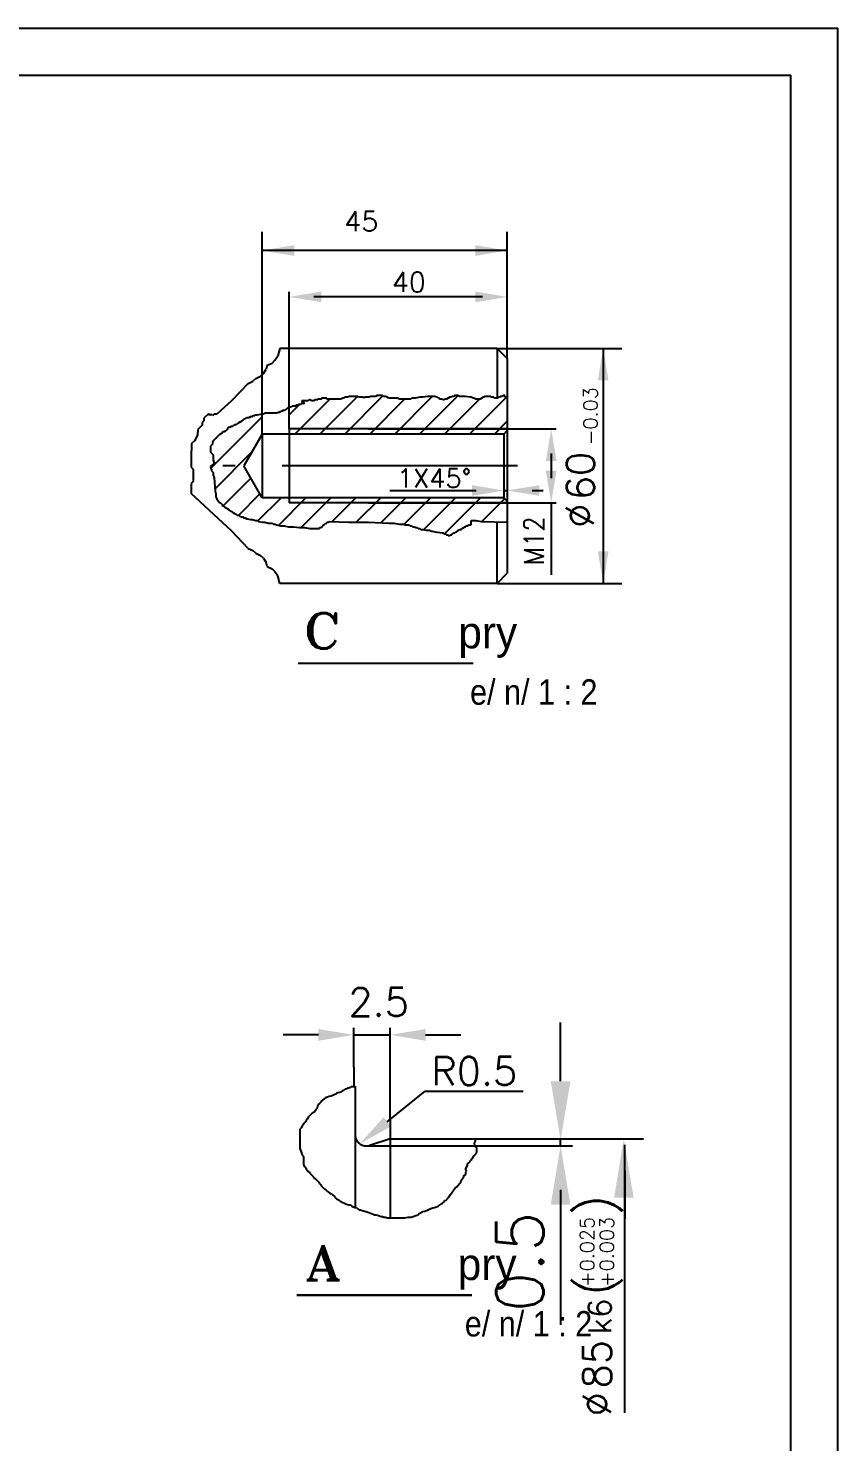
# Model space of a CAD drawing. Extents: x -50938 to 29707, y -28115 to 122290.
# Drawn here: x -50269.8 to -50097.7, y 121989.1 to 122289.7 of the extents above; entities that cross this region are included whole.
import ezdxf
from ezdxf.enums import TextEntityAlignment as Align

# ---------------------------------------------------------------- set-up
doc = ezdxf.new("R2010")
doc.units = 0
doc.header["$LTSCALE"] = 40
doc.header["$MEASUREMENT"] = 0
doc.header["$PDMODE"] = 3
doc.linetypes.add('CENTER', pattern=[2, 1.25, -0.25, 0.25, -0.25])
doc.linetypes.add('CENTER2', pattern=[1.125, 0.75, -0.125, 0.125, -0.125])
doc.layers.get('0').update_dxf_attribs({"linetype": 'CONTINUOUS'})
doc.layers.get('DEFPOINTS').update_dxf_attribs({"linetype": 'CONTINUOUS'})
for name, color, linetype in [('1', 3, 'CENTER2'), ('7CTXTREVISIO', 7, 'CONTINUOUS'), ('CENTER', 3, 'CENTER'), ('DIM', 4, 'CONTINUOUS')]:
    doc.layers.add(name, color=color, linetype=linetype)
doc.styles.add('ADAM', font='MIRYM', dxfattribs={"height": 125})
doc.styles.add('DIM', font='SIMPLEX')
doc.styles.add('H308', font='simplex', dxfattribs={"width": 0.8})
doc.styles.add('ROMANT', font='romant', dxfattribs={"height": 1.5})

msp = doc.modelspace()

# ---------------------------------------------------------------- hatches: boundary and pattern name
at = {"layer": 'DIM', "linetype": 'ByBlock'}
h = msp.add_hatch(dxfattribs=at)
h.set_pattern_fill('ANSI31', color=4, scale=30, style=0)
h.set_pattern_definition([(45, (-6.2012, 0), (-2.65165043, 2.65165043), [])])
h.paths.add_polyline_path([(-50167.9393, 122211.0157), (-50168.0634, 122211.0157), (-50168.252, 122211.2042), (-50168.4406, 122211.2042), (-50168.4406, 122211.5812), (-50168.8177, 122211.5812), (-50169.0063, 122211.3927), (-50169.3835, 122211.3927), (-50169.572, 122211.2042), (-50169.7606, 122211.2042), (-50169.9492, 122211.0157), (-50170.7035, 122211.0157), (-50170.8921, 122211.2042), (-50171.4578, 122211.2042), (-50171.4578, 122211.3927), (-50172.7779, 122211.3927), (-50172.7779, 122211.2042), (-50173.1551, 122211.2042), (-50173.3436, 122211.0157), (-50173.7208, 122210.8272), (-50174.6637, 122210.8272), (-50175.0409, 122211.0157), (-50175.2294, 122211.0157), (-50175.6066, 122211.2042), (-50175.7952, 122211.2042), (-50176.9267, 122211.3927), (-50178.0581, 122211.3927), (-50178.4353, 122211.5812), (-50179.001, 122211.5812), (-50179.3782, 122211.3927), (-50179.5668, 122211.3927), (-50179.9439, 122211.2042), (-50180.1325, 122211.2042), (-50180.5097, 122211.0157), (-50180.8868, 122210.8272), (-50181.264, 122210.8272), (-50181.4526, 122210.6387), (-50181.6412, 122210.6387), (-50181.8297, 122210.8272), (-50182.3955, 122210.8272), (-50182.3955, 122211.0157), (-50182.584, 122211.0157), (-50182.7726, 122211.2042), (-50182.9612, 122211.2042), (-50183.3384, 122211.3927), (-50184.847, 122211.3927), (-50185.9785, 122211.2042), (-50186.5442, 122211.2042), (-50187.4871, 122211.0157), (-50188.2414, 122211.0157), (-50188.43, 122210.8272), (-50190.8816, 122210.8272), (-50191.2587, 122211.0157), (-50193.1445, 122211.0157), (-50193.5217, 122211.2042), (-50193.7103, 122211.2042), (-50193.7103, 122211.3927), (-50194.276, 122211.3927), (-50194.4646, 122211.5812), (-50195.5961, 122211.5812), (-50195.9732, 122211.3927), (-50197.1047, 122211.3927), (-50197.2933, 122211.2042), (-50198.2362, 122211.2042), (-50198.4248, 122211.0157), (-50198.6133, 122211.2042), (-50199.5562, 122211.2042), (-50199.7448, 122211.3927), (-50201.6306, 122211.3927), (-50201.8192, 122211.2042), (-50202.3849, 122211.2042), (-50202.7621, 122211.0157), (-50202.9507, 122211.0157), (-50203.3278, 122210.8272), (-50206.3451, 122210.8272), (-50206.3451, 122211.0157), (-50207.4766, 122211.0157), (-50207.4766, 122210.8272), (-50208.2309, 122210.8272), (-50208.2309, 122210.6387), (-50208.7966, 122210.6387), (-50209.1738, 122210.4503), (-50209.551, 122210.4503), (-50209.9281, 122210.6387), (-50210.1167, 122210.6387), (-50210.3053, 122210.4503), (-50211.6253, 122210.4503), (-50211.6253, 122210.2618), (-50211.2482, 122210.0733), (-50211.0596, 122209.8848), (-50211.8139, 122209.8848), (-50211.8139, 122209.6963), (-50212.3797, 122209.6963), (-50212.5682, 122209.5078), (-50212.9454, 122209.5078), (-50212.9454, 122209.3194), (-50213.6997, 122209.3194), (-50213.8883, 122209.1309), (-50214.2655, 122209.1309), (-50214.2655, 122208.9424), (-50214.3493, 122208.9424), (-50214.3493, 122204.4729), (-50167.9393, 122204.4729)])
h.paths.add_polyline_path([(-50167.9393, 122204.4729), (-50197.482, 122204.4729), (-50214.3493, 122204.4729), (-50214.3493, 122203.4019), (-50168.6533, 122203.4019), (-50167.9393, 122204.1159)])
h.paths.add_polyline_path([(-50168.6533, 122189.8359), (-50214.3493, 122189.8359), (-50214.3493, 122188.7649), (-50167.9393, 122188.7649), (-50167.9393, 122189.1219)])
h.paths.add_polyline_path([(-50167.9393, 122188.7649), (-50197.482, 122188.7649), (-50214.3493, 122188.7649), (-50214.3493, 122189.8359), (-50220.0613, 122189.8359), (-50223.9775, 122196.6189), (-50220.0613, 122203.4019), (-50220.0613, 122207.623), (-50220.1114, 122207.623), (-50221.2429, 122207.4345), (-50221.4315, 122207.4345), (-50221.8087, 122207.246), (-50221.9972, 122207.246), (-50222.3744, 122207.0576), (-50222.563, 122207.0576), (-50222.9401, 122206.8691), (-50223.3173, 122206.8691), (-50223.5059, 122206.6806), (-50223.6944, 122206.6806), (-50223.883, 122206.4921), (-50224.0716, 122206.4921), (-50224.4488, 122206.1151), (-50224.6373, 122205.9267), (-50225.0145, 122205.9267), (-50225.0145, 122205.7382), (-50225.3917, 122205.5497), (-50225.5803, 122205.3612), (-50225.9574, 122205.3612), (-50226.146, 122205.1727), (-50226.3346, 122205.1727), (-50226.3346, 122204.9842), (-50226.7117, 122204.9842), (-50226.9003, 122204.7958), (-50227.2775, 122204.7958), (-50227.466, 122204.6073), (-50227.466, 122204.4188), (-50227.6546, 122204.2303), (-50227.8432, 122204.0418), (-50228.0318, 122203.8533), (-50228.4089, 122203.8533), (-50228.5975, 122203.6649), (-50228.7861, 122203.4764), (-50228.9747, 122203.2879), (-50229.1633, 122203.2879), (-50229.3518, 122203.0994), (-50229.9176, 122202.534), (-50229.9176, 122202.3455), (-50230.1062, 122202.3455), (-50230.4833, 122201.9685), (-50230.4833, 122201.78), (-50230.6719, 122201.5915), (-50230.6719, 122201.2146), (-50230.8605, 122201.0261), (-50231.0491, 122200.8376), (-50231.0491, 122199.5182), (-50230.8605, 122199.3297), (-50230.6719, 122199.1413), (-50230.4833, 122198.9528), (-50230.4833, 122197.8219), (-50230.2947, 122197.2564), (-50230.2947, 122197.0679), (-50230.4833, 122197.0679), (-50230.4833, 122196.8795), (-50230.6719, 122196.8795), (-50230.8605, 122196.691), (-50231.0491, 122196.5025), (-50231.0491, 122196.314), (-50230.8605, 122195.7486), (-50230.8605, 122195.5601), (-50230.6719, 122195.3716), (-50230.4833, 122195.1831), (-50230.4833, 122194.6176), (-50230.2947, 122194.0522), (-50230.1062, 122191.225), (-50229.9176, 122190.6595), (-50229.9176, 122190.094), (-50229.729, 122189.5286), (-50229.3518, 122189.1516), (-50229.3518, 122188.9631), (-50228.9747, 122188.7747), (-50228.7861, 122188.5862), (-50228.5975, 122188.3977), (-50228.5975, 122188.2092), (-50228.2204, 122188.0207), (-50228.0318, 122187.8322), (-50227.6546, 122187.6438), (-50227.466, 122187.4553), (-50227.0889, 122187.2668), (-50226.9003, 122187.0783), (-50226.5231, 122186.8898), (-50226.3346, 122186.7013), (-50225.9574, 122186.5129), (-50225.5803, 122186.3244), (-50225.3917, 122186.1359), (-50225.0145, 122186.1359), (-50224.8259, 122185.9474), (-50224.4488, 122185.7589), (-50224.2602, 122185.7589), (-50223.883, 122185.5704), (-50223.6944, 122185.5704), (-50223.3173, 122185.382), (-50222.563, 122185.1935), (-50222.1858, 122185.1935), (-50221.4315, 122185.005), (-50221.0543, 122185.005), (-50220.8658, 122184.8165), (-50219.9229, 122184.628), (-50219.5457, 122184.628), (-50218.7914, 122184.4395), (-50217.8485, 122184.4395), (-50217.6599, 122184.2511), (-50217.2827, 122184.2511), (-50217.0942, 122184.0626), (-50216.1513, 122183.8741), (-50215.3969, 122183.8741), (-50214.454, 122183.6856), (-50213.3226, 122183.6856), (-50212.1911, 122183.4971), (-50211.0596, 122183.4971), (-50209.9281, 122183.3086), (-50207.8537, 122183.3086), (-50207.8537, 122183.4971), (-50207.4766, 122183.4971), (-50207.4766, 122183.6856), (-50207.288, 122183.6856), (-50207.0994, 122183.8741), (-50207.0994, 122184.0626), (-50206.9108, 122184.0626), (-50206.7223, 122184.2511), (-50206.5337, 122184.4395), (-50206.3451, 122184.4395), (-50206.3451, 122184.628), (-50205.9679, 122184.628), (-50205.7794, 122184.8165), (-50201.6306, 122184.628), (-50197.4819, 122184.628), (-50193.1445, 122184.4395), (-50192.013, 122184.4395), (-50190.8816, 122184.2511), (-50189.9387, 122184.2511), (-50189.7501, 122184.0626), (-50188.8072, 122184.0626), (-50188.6186, 122183.8741), (-50188.2414, 122183.8741), (-50188.0529, 122183.6856), (-50187.6757, 122183.6856), (-50187.4871, 122183.4971), (-50187.11, 122183.4971), (-50186.9214, 122183.3086), (-50186.5442, 122183.3086), (-50186.3556, 122183.1202), (-50185.9785, 122183.1202), (-50185.2242, 122182.9317), (-50184.4698, 122182.9317), (-50184.0927, 122182.7432), (-50183.9041, 122182.7432), (-50182.9612, 122182.5547), (-50182.7726, 122182.5547), (-50181.8297, 122182.3662), (-50181.6412, 122182.3662), (-50181.264, 122182.1777), (-50181.0754, 122182.1777), (-50180.8868, 122181.9893), (-50180.5097, 122181.9893), (-50180.5097, 122181.8008), (-50180.1325, 122181.8008), (-50179.9439, 122181.9893), (-50179.7553, 122181.9893), (-50179.7553, 122182.1777), (-50179.5668, 122182.1777), (-50179.3782, 122182.3662), (-50179.1896, 122182.3662), (-50179.001, 122182.5547), (-50178.8124, 122182.5547), (-50178.6239, 122182.7432), (-50178.4353, 122182.9317), (-50178.2467, 122182.9317), (-50178.0581, 122183.1202), (-50177.681, 122183.1202), (-50177.681, 122183.3086), (-50177.4924, 122183.3086), (-50177.3038, 122183.4971), (-50177.1152, 122183.4971), (-50176.9267, 122183.6856), (-50176.7381, 122183.6856), (-50176.7381, 122183.8741), (-50176.3609, 122183.8741), (-50176.1723, 122184.0626), (-50175.6066, 122184.0626), (-50175.6066, 122185.005), (-50174.6637, 122185.005), (-50173.5322, 122184.8165), (-50167.9393, 122184.6362)])

# ---------------------------------------------------------------- linework, layer by layer
at = {"linetype": 'ByBlock'}
for p, q in [((-50897.6738, 122279.6895), (-50107.6738, 122279.6895)), ((-50107.6738, 121869.6895), (-50107.6738, 122279.6895)), ((-50217.3501, 122219.0833), (-50216.7484, 122220.0085)), ((-50216.3053, 122221.6089), (-50216.7484, 122220.0085)), ((-50170.0813, 122221.6089), (-50216.3053, 122221.6089)), ((-50170.0813, 122221.6089), (-50170.0813, 122211.0157)), ((-50170.0813, 122221.6089), (-50167.9393, 122219.4669)), ((-50219.8144, 122216.2688), (-50219.2127, 122217.194)), ((-50218.9822, 122218.0262), (-50219.2127, 122217.194)), ((-50218.9822, 122218.0262), (-50217.9838, 122218.4967)), ((-50217.3501, 122219.0833), (-50217.9838, 122218.4967)), ((-50167.9393, 122219.4669), (-50167.9393, 122173.7709)), ((-50223.0786, 122214.1547), (-50226.5159, 122210.5192)), ((-50223.0786, 122214.1547), (-50222.0801, 122214.6252)), ((-50221.4465, 122215.2118), (-50222.0801, 122214.6252)), ((-50221.4465, 122215.2118), (-50220.448, 122215.6822)), ((-50219.8144, 122216.2688), (-50220.448, 122215.6822)), ((-50226.5159, 122210.5192), (-50229.6843, 122207.5863)), ((-50231.5151, 122207.6575), (-50232.4656, 122206.7776)), ((-50231.2216, 122207.3405), (-50231.5151, 122207.6575)), ((-50230.9048, 122207.6338), (-50231.2216, 122207.3405)), ((-50230.6114, 122207.3168), (-50230.9048, 122207.6338)), ((-50230.2945, 122207.61), (-50230.6114, 122207.3168)), ((-50229.6843, 122207.5863), (-50230.2945, 122207.61)), ((-50232.8292, 122205.2638), (-50233.7798, 122204.3839)), ((-50232.8058, 122205.8741), (-50232.8292, 122205.2638)), ((-50232.489, 122206.1673), (-50232.8058, 122205.8741)), ((-50232.4656, 122206.7776), (-50232.489, 122206.1673)), ((-50214.3493, 122204.4729), (-50214.3493, 122188.7649)), ((-50234.4837, 122201.9665), (-50235.1173, 122201.3799)), ((-50233.8266, 122203.1633), (-50234.4837, 122201.9665)), ((-50233.7798, 122204.3839), (-50233.8266, 122203.1633)), ((-50220.0613, 122203.4019), (-50223.9775, 122196.6189)), ((-50168.6533, 122203.4019), (-50220.0613, 122203.4019)), ((-50220.0613, 122203.4019), (-50220.0613, 122189.8359)), ((-50168.6533, 122203.4019), (-50167.9393, 122204.1159)), ((-50168.6533, 122203.4019), (-50168.6533, 122189.8359)), ((-50235.1407, 122200.7696), (-50235.2109, 122198.9388)), ((-50235.2109, 122198.9388), (-50235.2109, 122196.3483)), ((-50235.1173, 122201.3799), (-50235.1407, 122200.7696)), ((-50235.2109, 122196.3483), (-50234.779, 122195.9166)), ((-50234.779, 122195.9166), (-50234.779, 122193.3261)), ((-50220.0613, 122189.8359), (-50223.9775, 122196.6189)), ((-50234.779, 122193.3261), (-50235.2109, 122192.8944)), ((-50235.2109, 122192.8944), (-50235.2109, 122190.7672)), ((-50226.5159, 122182.7185), (-50235.2109, 122190.7672)), ((-50168.6533, 122189.8359), (-50220.0613, 122189.8359)), ((-50170.0813, 122171.6289), (-50170.0813, 122184.7052)), ((-50223.0786, 122179.083), (-50226.5159, 122182.7185)), ((-50223.0786, 122179.083), (-50222.0801, 122178.6125)), ((-50221.4465, 122178.026), (-50222.0801, 122178.6125)), ((-50221.4465, 122178.026), (-50220.448, 122177.5555)), ((-50219.8144, 122176.9689), (-50220.448, 122177.5555)), ((-50219.8144, 122176.9689), (-50219.2127, 122176.0437)), ((-50218.9822, 122175.2115), (-50219.2127, 122176.0437)), ((-50218.9822, 122175.2115), (-50217.9838, 122174.741)), ((-50217.3501, 122174.1545), (-50217.9838, 122174.741)), ((-50217.3501, 122174.1545), (-50216.7484, 122173.2292)), ((-50216.3053, 122171.6289), (-50216.7484, 122173.2292)), ((-50170.0813, 122171.6289), (-50216.3053, 122171.6289)), ((-50170.0813, 122171.6289), (-50167.9393, 122173.7709))]:
    msp.add_line(p, q, dxfattribs=at)
at = {"layer": '1'}
for p, q in [((-50210.1167, 122210.6387), (-50210.3053, 122210.4503)), ((-50209.9281, 122210.6387), (-50210.1167, 122210.6387)), ((-50209.551, 122210.4503), (-50209.9281, 122210.6387)), ((-50208.7966, 122210.6387), (-50209.1738, 122210.4503)), ((-50208.2309, 122210.6387), (-50208.7966, 122210.6387)), ((-50207.4766, 122210.8272), (-50208.2309, 122210.8272)), ((-50208.2309, 122210.8272), (-50208.2309, 122210.6387)), ((-50206.3451, 122211.0157), (-50207.4766, 122211.0157)), ((-50207.4766, 122211.0157), (-50207.4766, 122210.8272)), ((-50206.3451, 122210.8272), (-50206.3451, 122211.0157)), ((-50203.3278, 122210.8272), (-50206.3451, 122210.8272)), ((-50202.9507, 122211.0157), (-50203.3278, 122210.8272)), ((-50202.7621, 122211.0157), (-50202.9507, 122211.0157)), ((-50202.3849, 122211.2042), (-50202.7621, 122211.0157)), ((-50201.8192, 122211.2042), (-50202.3849, 122211.2042)), ((-50201.6306, 122211.3927), (-50201.8192, 122211.2042)), ((-50199.7448, 122211.3927), (-50201.6306, 122211.3927)), ((-50199.5562, 122211.2042), (-50199.7448, 122211.3927)), ((-50198.6133, 122211.2042), (-50199.5562, 122211.2042)), ((-50198.4248, 122211.0157), (-50198.6133, 122211.2042)), ((-50198.2362, 122211.2042), (-50198.4248, 122211.0157)), ((-50197.2933, 122211.2042), (-50198.2362, 122211.2042)), ((-50197.1047, 122211.3927), (-50197.2933, 122211.2042)), ((-50195.9732, 122211.3927), (-50197.1047, 122211.3927)), ((-50195.5961, 122211.5812), (-50195.9732, 122211.3927)), ((-50194.4646, 122211.5812), (-50195.5961, 122211.5812)), ((-50194.276, 122211.3927), (-50194.4646, 122211.5812)), ((-50193.7103, 122211.3927), (-50194.276, 122211.3927)), ((-50193.7103, 122211.2042), (-50193.7103, 122211.3927)), ((-50193.5217, 122211.2042), (-50193.7103, 122211.2042)), ((-50193.1445, 122211.0157), (-50193.5217, 122211.2042)), ((-50191.2587, 122211.0157), (-50193.1445, 122211.0157)), ((-50190.8816, 122210.8272), (-50191.2587, 122211.0157)), ((-50188.43, 122210.8272), (-50190.8816, 122210.8272)), ((-50188.2414, 122211.0157), (-50188.43, 122210.8272)), ((-50187.4871, 122211.0157), (-50188.2414, 122211.0157)), ((-50186.5442, 122211.2042), (-50187.4871, 122211.0157)), ((-50185.9785, 122211.2042), (-50186.5442, 122211.2042)), ((-50184.847, 122211.3927), (-50185.9785, 122211.2042)), ((-50183.3384, 122211.3927), (-50184.847, 122211.3927)), ((-50182.9612, 122211.2042), (-50183.3384, 122211.3927)), ((-50182.7726, 122211.2042), (-50182.9612, 122211.2042)), ((-50182.584, 122211.0157), (-50182.7726, 122211.2042)), ((-50182.3955, 122211.0157), (-50182.584, 122211.0157)), ((-50182.3955, 122210.8272), (-50182.3955, 122211.0157)), ((-50181.8297, 122210.8272), (-50182.3955, 122210.8272)), ((-50181.6412, 122210.6387), (-50181.8297, 122210.8272)), ((-50181.4526, 122210.6387), (-50181.6412, 122210.6387)), ((-50181.264, 122210.8272), (-50181.4526, 122210.6387)), ((-50180.8868, 122210.8272), (-50181.264, 122210.8272)), ((-50180.5097, 122211.0157), (-50180.8868, 122210.8272)), ((-50180.1325, 122211.2042), (-50180.5097, 122211.0157)), ((-50179.9439, 122211.2042), (-50180.1325, 122211.2042)), ((-50179.5668, 122211.3927), (-50179.9439, 122211.2042)), ((-50179.3782, 122211.3927), (-50179.5668, 122211.3927)), ((-50179.001, 122211.5812), (-50179.3782, 122211.3927)), ((-50178.4353, 122211.5812), (-50179.001, 122211.5812)), ((-50178.0581, 122211.3927), (-50178.4353, 122211.5812)), ((-50176.9267, 122211.3927), (-50178.0581, 122211.3927)), ((-50175.7952, 122211.2042), (-50176.9267, 122211.3927)), ((-50175.6066, 122211.2042), (-50175.7952, 122211.2042)), ((-50175.2294, 122211.0157), (-50175.6066, 122211.2042)), ((-50175.0409, 122211.0157), (-50175.2294, 122211.0157)), ((-50174.6637, 122210.8272), (-50175.0409, 122211.0157)), ((-50173.7208, 122210.8272), (-50174.6637, 122210.8272)), ((-50173.3436, 122211.0157), (-50173.7208, 122210.8272)), ((-50173.1551, 122211.2042), (-50173.3436, 122211.0157)), ((-50172.7779, 122211.2042), (-50173.1551, 122211.2042)), ((-50171.4578, 122211.3927), (-50172.7779, 122211.3927)), ((-50172.7779, 122211.3927), (-50172.7779, 122211.2042)), ((-50171.4578, 122211.2042), (-50171.4578, 122211.3927)), ((-50170.8921, 122211.2042), (-50171.4578, 122211.2042)), ((-50170.7035, 122211.0157), (-50170.8921, 122211.2042)), ((-50169.9492, 122211.0157), (-50170.7035, 122211.0157)), ((-50169.7606, 122211.2042), (-50169.9492, 122211.0157)), ((-50169.572, 122211.2042), (-50169.7606, 122211.2042)), ((-50169.3835, 122211.3927), (-50169.572, 122211.2042)), ((-50169.0063, 122211.3927), (-50169.3835, 122211.3927)), ((-50168.8177, 122211.5812), (-50169.0063, 122211.3927)), ((-50168.4406, 122211.5812), (-50168.8177, 122211.5812)), ((-50168.4406, 122211.2042), (-50168.4406, 122211.5812)), ((-50168.252, 122211.2042), (-50168.4406, 122211.2042)), ((-50168.0634, 122211.0157), (-50168.252, 122211.2042)), ((-50167.9393, 122211.0157), (-50168.0634, 122211.0157)), ((-50220.1114, 122207.623), (-50221.2429, 122207.4345)), ((-50219.7343, 122207.623), (-50220.1114, 122207.623)), ((-50219.5457, 122207.8115), (-50219.7343, 122207.623)), ((-50216.9056, 122207.8115), (-50219.5457, 122207.8115)), ((-50216.717, 122208), (-50216.9056, 122207.8115)), ((-50216.3398, 122208), (-50216.717, 122208)), ((-50216.1513, 122208.1885), (-50216.3398, 122208)), ((-50215.9627, 122208.1885), (-50216.1513, 122208.1885)), ((-50215.5855, 122208.3769), (-50215.9627, 122208.1885)), ((-50215.3969, 122208.3769), (-50215.5855, 122208.3769)), ((-50215.2084, 122208.5654), (-50215.3969, 122208.3769)), ((-50215.0198, 122208.5654), (-50215.2084, 122208.5654)), ((-50214.8312, 122208.7539), (-50215.0198, 122208.5654)), ((-50214.6426, 122208.9424), (-50214.8312, 122208.7539)), ((-50214.2655, 122208.9424), (-50214.6426, 122208.9424)), ((-50213.8883, 122209.1309), (-50214.2655, 122209.1309)), ((-50214.2655, 122209.1309), (-50214.2655, 122208.9424)), ((-50213.6997, 122209.3194), (-50213.8883, 122209.1309)), ((-50212.9454, 122209.3194), (-50213.6997, 122209.3194)), ((-50212.5682, 122209.5078), (-50212.9454, 122209.5078)), ((-50212.9454, 122209.5078), (-50212.9454, 122209.3194)), ((-50212.3797, 122209.6963), (-50212.5682, 122209.5078)), ((-50211.8139, 122209.6963), (-50212.3797, 122209.6963)), ((-50211.0596, 122209.8848), (-50211.8139, 122209.8848)), ((-50211.8139, 122209.8848), (-50211.8139, 122209.6963)), ((-50210.3053, 122210.4503), (-50211.6253, 122210.4503)), ((-50211.6253, 122210.4503), (-50211.6253, 122210.2618)), ((-50211.6253, 122210.2618), (-50211.2482, 122210.0733)), ((-50211.2482, 122210.0733), (-50211.0596, 122209.8848)), ((-50209.1738, 122210.4503), (-50209.551, 122210.4503)), ((-50227.2775, 122204.7958), (-50227.466, 122204.6073)), ((-50227.466, 122204.6073), (-50227.466, 122204.4188)), ((-50226.9003, 122204.7958), (-50227.2775, 122204.7958)), ((-50226.7117, 122204.9842), (-50226.9003, 122204.7958)), ((-50226.3346, 122204.9842), (-50226.7117, 122204.9842)), ((-50226.146, 122205.1727), (-50226.3346, 122205.1727)), ((-50226.3346, 122205.1727), (-50226.3346, 122204.9842)), ((-50225.9574, 122205.3612), (-50226.146, 122205.1727)), ((-50225.5803, 122205.3612), (-50225.9574, 122205.3612)), ((-50225.3917, 122205.5497), (-50225.5803, 122205.3612)), ((-50225.0145, 122205.7382), (-50225.3917, 122205.5497)), ((-50224.6373, 122205.9267), (-50225.0145, 122205.9267)), ((-50225.0145, 122205.9267), (-50225.0145, 122205.7382)), ((-50224.4488, 122206.1151), (-50224.6373, 122205.9267)), ((-50224.0716, 122206.4921), (-50224.4488, 122206.1151)), ((-50223.883, 122206.4921), (-50224.0716, 122206.4921)), ((-50223.6944, 122206.6806), (-50223.883, 122206.4921)), ((-50223.5059, 122206.6806), (-50223.6944, 122206.6806)), ((-50223.3173, 122206.8691), (-50223.5059, 122206.6806)), ((-50222.9401, 122206.8691), (-50223.3173, 122206.8691)), ((-50222.563, 122207.0576), (-50222.9401, 122206.8691)), ((-50222.3744, 122207.0576), (-50222.563, 122207.0576)), ((-50221.9972, 122207.246), (-50222.3744, 122207.0576)), ((-50221.8087, 122207.246), (-50221.9972, 122207.246)), ((-50221.4315, 122207.4345), (-50221.8087, 122207.246)), ((-50221.2429, 122207.4345), (-50221.4315, 122207.4345)), ((-50230.4833, 122201.78), (-50230.6719, 122201.5915)), ((-50230.6719, 122201.5915), (-50230.6719, 122201.2146)), ((-50230.1062, 122202.3455), (-50230.4833, 122201.9685)), ((-50230.4833, 122201.9685), (-50230.4833, 122201.78)), ((-50229.9176, 122202.3455), (-50230.1062, 122202.3455)), ((-50229.3518, 122203.0994), (-50229.9176, 122202.534)), ((-50229.9176, 122202.534), (-50229.9176, 122202.3455)), ((-50229.1633, 122203.2879), (-50229.3518, 122203.0994)), ((-50228.9747, 122203.2879), (-50229.1633, 122203.2879)), ((-50228.7861, 122203.4764), (-50228.9747, 122203.2879)), ((-50228.5975, 122203.6649), (-50228.7861, 122203.4764)), ((-50228.4089, 122203.8533), (-50228.5975, 122203.6649)), ((-50228.0318, 122203.8533), (-50228.4089, 122203.8533)), ((-50227.8432, 122204.0418), (-50228.0318, 122203.8533)), ((-50227.6546, 122204.2303), (-50227.8432, 122204.0418)), ((-50227.466, 122204.4188), (-50227.6546, 122204.2303)), ((-50230.8605, 122201.0261), (-50231.0491, 122200.8376)), ((-50231.0491, 122200.8376), (-50231.0491, 122199.5182)), ((-50231.0491, 122199.5182), (-50230.8605, 122199.3297)), ((-50230.6719, 122201.2146), (-50230.8605, 122201.0261)), ((-50230.8605, 122199.3297), (-50230.6719, 122199.1413)), ((-50230.6719, 122199.1413), (-50230.4833, 122198.9528)), ((-50230.4833, 122198.9528), (-50230.4833, 122197.8219)), ((-50230.8605, 122196.691), (-50231.0491, 122196.5025)), ((-50231.0491, 122196.5025), (-50231.0491, 122196.314)), ((-50231.0491, 122196.314), (-50230.8605, 122195.7486)), ((-50230.6719, 122196.8795), (-50230.8605, 122196.691)), ((-50230.8605, 122195.7486), (-50230.8605, 122195.5601)), ((-50230.8605, 122195.5601), (-50230.6719, 122195.3716)), ((-50230.4833, 122196.8795), (-50230.6719, 122196.8795)), ((-50230.4833, 122197.8219), (-50230.2947, 122197.2564)), ((-50230.2947, 122197.0679), (-50230.4833, 122197.0679)), ((-50230.4833, 122197.0679), (-50230.4833, 122196.8795)), ((-50230.2947, 122197.2564), (-50230.2947, 122197.0679)), ((-50230.6719, 122195.3716), (-50230.4833, 122195.1831)), ((-50230.4833, 122195.1831), (-50230.4833, 122194.6176)), ((-50230.4833, 122194.6176), (-50230.2947, 122194.0522)), ((-50230.2947, 122194.0522), (-50230.1062, 122191.225)), ((-50230.1062, 122191.225), (-50229.9176, 122190.6595)), ((-50229.9176, 122190.6595), (-50229.9176, 122190.094)), ((-50229.9176, 122190.094), (-50229.729, 122189.5286)), ((-50229.729, 122189.5286), (-50229.3518, 122189.1516)), ((-50168.6533, 122189.8359), (-50167.9393, 122189.1219)), ((-50229.3518, 122189.1516), (-50229.3518, 122188.9631)), ((-50229.3518, 122188.9631), (-50228.9747, 122188.7747)), ((-50228.9747, 122188.7747), (-50228.7861, 122188.5862)), ((-50228.7861, 122188.5862), (-50228.5975, 122188.3977)), ((-50228.5975, 122188.3977), (-50228.5975, 122188.2092)), ((-50228.5975, 122188.2092), (-50228.2204, 122188.0207)), ((-50228.2204, 122188.0207), (-50228.0318, 122187.8322)), ((-50228.0318, 122187.8322), (-50227.6546, 122187.6438)), ((-50227.6546, 122187.6438), (-50227.466, 122187.4553)), ((-50227.466, 122187.4553), (-50227.0889, 122187.2668)), ((-50227.0889, 122187.2668), (-50226.9003, 122187.0783)), ((-50226.9003, 122187.0783), (-50226.5231, 122186.8898)), ((-50226.5231, 122186.8898), (-50226.3346, 122186.7013)), ((-50226.3346, 122186.7013), (-50225.9574, 122186.5129)), ((-50225.9574, 122186.5129), (-50225.5803, 122186.3244)), ((-50225.5803, 122186.3244), (-50225.3917, 122186.1359)), ((-50225.3917, 122186.1359), (-50225.0145, 122186.1359)), ((-50225.0145, 122186.1359), (-50224.8259, 122185.9474)), ((-50224.8259, 122185.9474), (-50224.4488, 122185.7589)), ((-50224.4488, 122185.7589), (-50224.2602, 122185.7589)), ((-50224.2602, 122185.7589), (-50223.883, 122185.5704)), ((-50223.883, 122185.5704), (-50223.6944, 122185.5704)), ((-50223.6944, 122185.5704), (-50223.3173, 122185.382)), ((-50223.3173, 122185.382), (-50222.563, 122185.1935)), ((-50222.563, 122185.1935), (-50222.1858, 122185.1935)), ((-50222.1858, 122185.1935), (-50221.4315, 122185.005)), ((-50221.4315, 122185.005), (-50221.0543, 122185.005)), ((-50221.0543, 122185.005), (-50220.8658, 122184.8165)), ((-50220.8658, 122184.8165), (-50219.9229, 122184.628)), ((-50219.9229, 122184.628), (-50219.5457, 122184.628)), ((-50219.5457, 122184.628), (-50218.7914, 122184.4395)), ((-50218.7914, 122184.4395), (-50217.8485, 122184.4395)), ((-50217.8485, 122184.4395), (-50217.6599, 122184.2511)), ((-50217.6599, 122184.2511), (-50217.2827, 122184.2511)), ((-50217.2827, 122184.2511), (-50217.0942, 122184.0626)), ((-50217.0942, 122184.0626), (-50216.1513, 122183.8741)), ((-50216.1513, 122183.8741), (-50215.3969, 122183.8741)), ((-50215.3969, 122183.8741), (-50214.454, 122183.6856)), ((-50214.454, 122183.6856), (-50213.3226, 122183.6856)), ((-50213.3226, 122183.6856), (-50212.1911, 122183.4971)), ((-50212.1911, 122183.4971), (-50211.0596, 122183.4971)), ((-50211.0596, 122183.4971), (-50209.9281, 122183.3086)), ((-50207.8537, 122183.3086), (-50207.8537, 122183.4971)), ((-50207.8537, 122183.4971), (-50207.4766, 122183.4971)), ((-50207.4766, 122183.4971), (-50207.4766, 122183.6856)), ((-50207.4766, 122183.6856), (-50207.288, 122183.6856)), ((-50207.288, 122183.6856), (-50207.0994, 122183.8741)), ((-50207.0994, 122183.8741), (-50207.0994, 122184.0626)), ((-50207.0994, 122184.0626), (-50206.9108, 122184.0626)), ((-50206.9108, 122184.0626), (-50206.7223, 122184.2511)), ((-50206.7223, 122184.2511), (-50206.5337, 122184.4395)), ((-50206.5337, 122184.4395), (-50206.3451, 122184.4395)), ((-50206.3451, 122184.4395), (-50206.3451, 122184.628)), ((-50206.3451, 122184.628), (-50205.9679, 122184.628)), ((-50205.9679, 122184.628), (-50205.7794, 122184.8165)), ((-50205.7794, 122184.8165), (-50201.6306, 122184.628)), ((-50201.6306, 122184.628), (-50197.4819, 122184.628)), ((-50197.4819, 122184.628), (-50193.1445, 122184.4395)), ((-50193.1445, 122184.4395), (-50192.013, 122184.4395)), ((-50192.013, 122184.4395), (-50190.8816, 122184.2511)), ((-50190.8816, 122184.2511), (-50189.9387, 122184.2511)), ((-50189.9387, 122184.2511), (-50189.7501, 122184.0626)), ((-50189.7501, 122184.0626), (-50188.8072, 122184.0626)), ((-50188.8072, 122184.0626), (-50188.6186, 122183.8741)), ((-50188.6186, 122183.8741), (-50188.2414, 122183.8741)), ((-50188.2414, 122183.8741), (-50188.0529, 122183.6856)), ((-50188.0529, 122183.6856), (-50187.6757, 122183.6856)), ((-50187.6757, 122183.6856), (-50187.4871, 122183.4971)), ((-50187.4871, 122183.4971), (-50187.11, 122183.4971)), ((-50187.11, 122183.4971), (-50186.9214, 122183.3086)), ((-50177.4924, 122183.3086), (-50177.3038, 122183.4971)), ((-50177.3038, 122183.4971), (-50177.1152, 122183.4971)), ((-50177.1152, 122183.4971), (-50176.9267, 122183.6856)), ((-50176.9267, 122183.6856), (-50176.7381, 122183.6856)), ((-50176.7381, 122183.6856), (-50176.7381, 122183.8741)), ((-50176.7381, 122183.8741), (-50176.3609, 122183.8741)), ((-50176.3609, 122183.8741), (-50176.1723, 122184.0626)), ((-50176.1723, 122184.0626), (-50175.6066, 122184.0626)), ((-50175.6066, 122185.005), (-50174.6637, 122185.005)), ((-50175.6066, 122184.0626), (-50175.6066, 122185.005)), ((-50174.6637, 122185.005), (-50173.5322, 122184.8165)), ((-50173.5322, 122184.8165), (-50167.9393, 122184.6362)), ((-50209.9281, 122183.3086), (-50207.8537, 122183.3086)), ((-50186.9214, 122183.3086), (-50186.5442, 122183.3086)), ((-50186.5442, 122183.3086), (-50186.3556, 122183.1202)), ((-50186.3556, 122183.1202), (-50185.9785, 122183.1202)), ((-50185.9785, 122183.1202), (-50185.2242, 122182.9317)), ((-50185.2242, 122182.9317), (-50184.4698, 122182.9317)), ((-50184.4698, 122182.9317), (-50184.0927, 122182.7432)), ((-50184.0927, 122182.7432), (-50183.9041, 122182.7432)), ((-50183.9041, 122182.7432), (-50182.9612, 122182.5547)), ((-50182.9612, 122182.5547), (-50182.7726, 122182.5547)), ((-50182.7726, 122182.5547), (-50181.8297, 122182.3662)), ((-50181.8297, 122182.3662), (-50181.6412, 122182.3662)), ((-50181.6412, 122182.3662), (-50181.264, 122182.1777)), ((-50181.264, 122182.1777), (-50181.0754, 122182.1777)), ((-50181.0754, 122182.1777), (-50180.8868, 122181.9893)), ((-50180.8868, 122181.9893), (-50180.5097, 122181.9893)), ((-50180.5097, 122181.9893), (-50180.5097, 122181.8008)), ((-50180.5097, 122181.8008), (-50180.1325, 122181.8008)), ((-50180.1325, 122181.8008), (-50179.9439, 122181.9893)), ((-50179.9439, 122181.9893), (-50179.7553, 122181.9893)), ((-50179.7553, 122181.9893), (-50179.7553, 122182.1777)), ((-50179.7553, 122182.1777), (-50179.5668, 122182.1777)), ((-50179.5668, 122182.1777), (-50179.3782, 122182.3662)), ((-50179.3782, 122182.3662), (-50179.1896, 122182.3662)), ((-50179.1896, 122182.3662), (-50179.001, 122182.5547)), ((-50179.001, 122182.5547), (-50178.8124, 122182.5547)), ((-50178.8124, 122182.5547), (-50178.6239, 122182.7432)), ((-50178.6239, 122182.7432), (-50178.4353, 122182.9317)), ((-50178.4353, 122182.9317), (-50178.2467, 122182.9317)), ((-50178.2467, 122182.9317), (-50178.0581, 122183.1202)), ((-50178.0581, 122183.1202), (-50177.681, 122183.1202)), ((-50177.681, 122183.1202), (-50177.681, 122183.3086)), ((-50177.681, 122183.3086), (-50177.4924, 122183.3086)), ((-50200.3243, 122064.6922), (-50200.3243, 122054.4028)), ((-50200.3243, 122054.4028), (-50200.3243, 122038.9219)), ((-50192.8243, 122053.5028), (-50197.1986, 122052.1151)), ((-50192.8243, 122053.5028), (-50174.5704, 122053.5028)), ((-50192.8243, 122053.5028), (-50192.8243, 122036.7165))]:
    msp.add_line(p, q, dxfattribs=at)
msp.add_arc((-50197.9243, 122054.4028), 2.4, 180, 287.600524, dxfattribs=at)
at = {"layer": '7CTXTREVISIO', "color": 4}
for p, q in [((-50220.0613, 122203.4019), (-50220.0613, 122246.4198)), ((-50167.9393, 122233.6153), (-50167.9393, 122246.4198)), ((-50167.9393, 122242.4198), (-50220.0613, 122242.4198)), ((-50170.0813, 122221.6089), (-50143.5564, 122221.6089)), ((-50147.5564, 122221.6089), (-50147.5564, 122171.6289)), ((-50170.0813, 122171.6289), (-50143.5564, 122171.6289)), ((-50174.5704, 122053.5028), (-50138.962, 122053.5028)), ((-50142.962, 122046.6947), (-50142.962, 122036.4611))]:
    msp.add_line(p, q, dxfattribs=at)
at = {"layer": 'CENTER'}
msp.add_line((-50165.8104, 122196.6189), (-50228.4567, 122196.6189), dxfattribs=at)
at = {"layer": 'DEFPOINTS', "color": 0, "linetype": 'ByBlock'}
for p in [(-50214.3493, 122232.5653), (-50167.9393, 122219.4669), (-50214.3493, 122204.4729), (-50185.7864, 122204.4729), (-50168.6533, 122198.8309), (-50167.9393, 122198.8309), (-50167.9393, 122198.774), (-50185.7864, 122188.7649), (-50158.6094, 122188.7649), (-50192.8243, 122075.6077), (-50200.6024, 122068.7462), (-50192.8243, 122057.6957)]:
    msp.add_point(p, dxfattribs=at)
at = {"layer": 'DIM', "linetype": 'ByBlock'}
for p in [(-50937.6738, 122289.6895), (-50097.6738, 121695.6895)]:
    msp.add_line(p, (-50097.6738, 122289.6895), dxfattribs=at)
at = {"layer": 'DIM', "color": 4, "linetype": 'ByBlock'}
for p, q in [((-50214.3493, 122204.4729), (-50214.3493, 122233.6153)), ((-50173.1893, 122232.5653), (-50209.0993, 122232.5653)), ((-50167.9393, 122219.4669), (-50167.9393, 122233.6153)), ((-50197.482, 122204.4729), (-50157.5594, 122204.4729)), ((-50158.6094, 122199.2229), (-50158.6094, 122194.0149)), ((-50168.6533, 122191.389), (-50167.9393, 122191.389)), ((-50162.6893, 122191.389), (-50160.333, 122191.389)), ((-50197.482, 122188.7649), (-50157.5594, 122188.7649)), ((-50208.1024, 122075.6077), (-50215.6024, 122075.6077)), ((-50200.6024, 122068.7462), (-50200.6024, 122077.1077)), ((-50200.6024, 122075.6077), (-50192.8243, 122075.6077)), ((-50192.8243, 122057.6957), (-50192.8243, 122077.1077)), ((-50185.3243, 122075.6077), (-50177.8243, 122075.6077)), ((-50142.962, 121995.2264), (-50142.962, 122052.2264))]:
    msp.add_line(p, q, dxfattribs=at)
at = {"layer": 'DIM'}
for p, q in [((-50167.9393, 122204.4729), (-50214.3493, 122204.4729)), ((-50192.902, 122191.389), (-50174.5574, 122191.389)), ((-50167.9393, 122188.7649), (-50214.3493, 122188.7649)), ((-50158.6094, 122188.7649), (-50158.6094, 122173.4486)), ((-50200.6024, 122068.7462), (-50200.6024, 122064.5532)), ((-50203.9862, 122063.2524), (-50204.2465, 122063.1224)), ((-50203.5957, 122063.3825), (-50203.9862, 122063.2524)), ((-50203.2053, 122063.5126), (-50203.5957, 122063.3825)), ((-50202.945, 122063.7728), (-50203.2053, 122063.5126)), ((-50202.6847, 122063.7728), (-50202.945, 122063.7728)), ((-50202.4244, 122064.0329), (-50202.6847, 122063.7728)), ((-50202.1641, 122064.0329), (-50202.4244, 122064.0329)), ((-50201.9039, 122064.2931), (-50202.1641, 122064.0329)), ((-50201.6436, 122064.2931), (-50201.9039, 122064.2931)), ((-50201.3833, 122064.4231), (-50201.6436, 122064.2931)), ((-50201.123, 122064.5532), (-50201.3833, 122064.4231)), ((-50200.6024, 122064.5532), (-50201.123, 122064.5532)), ((-50200.3243, 122064.6922), (-50200.6024, 122064.5532)), ((-50173.8261, 122063.6071), (-50164.577, 122063.6071)), ((-50208.2809, 122060.5208), (-50208.4111, 122060.0005)), ((-50208.1508, 122060.781), (-50208.2809, 122060.5208)), ((-50207.8905, 122061.0411), (-50208.1508, 122060.781)), ((-50207.6302, 122061.3013), (-50207.8905, 122061.0411)), ((-50207.3699, 122061.5614), (-50207.6302, 122061.3013)), ((-50206.8494, 122062.0817), (-50207.3699, 122061.5614)), ((-50206.5891, 122062.2118), (-50206.8494, 122062.0817)), ((-50206.1986, 122062.3419), (-50206.5891, 122062.2118)), ((-50205.8082, 122062.472), (-50206.1986, 122062.3419)), ((-50205.4178, 122062.6021), (-50205.8082, 122062.472)), ((-50205.0273, 122062.7321), (-50205.4178, 122062.6021)), ((-50204.5068, 122062.9923), (-50205.0273, 122062.7321)), ((-50204.2465, 122063.1224), (-50204.5068, 122062.9923)), ((-50210.7537, 122057.3989), (-50210.8838, 122057.1388)), ((-50210.4934, 122057.6591), (-50210.7537, 122057.3989)), ((-50210.2331, 122058.1794), (-50210.4934, 122057.6591)), ((-50209.9728, 122058.4396), (-50210.2331, 122058.1794)), ((-50209.7125, 122058.6997), (-50209.9728, 122058.4396)), ((-50209.4522, 122058.9599), (-50209.7125, 122058.6997)), ((-50209.192, 122059.0899), (-50209.4522, 122058.9599)), ((-50208.9317, 122059.22), (-50209.192, 122059.0899)), ((-50208.8015, 122059.4802), (-50208.9317, 122059.22)), ((-50208.6714, 122059.7403), (-50208.8015, 122059.4802)), ((-50208.4111, 122060.0005), (-50208.6714, 122059.7403)), ((-50192.8243, 122057.6957), (-50192.8243, 122053.5028)), ((-50211.7948, 122055.838), (-50212.0551, 122055.5778)), ((-50212.0551, 122055.5778), (-50212.0551, 122051.4153)), ((-50211.5346, 122056.3583), (-50211.7948, 122055.838)), ((-50211.2743, 122056.6185), (-50211.5346, 122056.3583)), ((-50211.1441, 122056.8786), (-50211.2743, 122056.6185)), ((-50210.8838, 122057.1388), (-50211.1441, 122056.8786)), ((-50212.0551, 122051.4153), (-50211.7948, 122050.7649)), ((-50174.9639, 122052.456), (-50174.8338, 122052.7161)), ((-50174.8338, 122052.1958), (-50174.9639, 122052.456)), ((-50174.8338, 122052.7161), (-50174.7036, 122052.9763)), ((-50174.8338, 122051.9357), (-50174.8338, 122052.1958)), ((-50174.5735, 122051.6755), (-50174.8338, 122051.9357)), ((-50174.7036, 122053.2364), (-50174.5704, 122053.5028)), ((-50174.7036, 122052.9763), (-50174.7036, 122053.2364)), ((-50174.4434, 122051.4153), (-50174.5735, 122051.6755)), ((-50174.4434, 122050.6349), (-50174.4434, 122051.4153)), ((-50211.7948, 122050.7649), (-50211.6647, 122050.2446)), ((-50211.6647, 122050.2446), (-50211.5346, 122049.9845)), ((-50211.5346, 122049.9845), (-50211.2743, 122049.7243)), ((-50211.2743, 122049.7243), (-50211.2743, 122048.0333)), ((-50176.3955, 122048.1634), (-50176.1352, 122048.4235)), ((-50176.3955, 122047.9032), (-50176.3955, 122048.1634)), ((-50176.1352, 122048.4235), (-50175.8749, 122048.6837)), ((-50175.8749, 122048.6837), (-50175.7448, 122048.9439)), ((-50175.7448, 122048.9439), (-50175.4845, 122049.0739)), ((-50175.4845, 122049.3341), (-50175.2242, 122049.4642)), ((-50175.4845, 122049.0739), (-50175.4845, 122049.3341)), ((-50175.2242, 122049.7243), (-50174.9639, 122049.8544)), ((-50175.2242, 122049.4642), (-50175.2242, 122049.7243)), ((-50174.9639, 122049.8544), (-50174.8338, 122050.1146)), ((-50174.8338, 122050.1146), (-50174.5735, 122050.3747)), ((-50174.5735, 122050.3747), (-50174.4434, 122050.6349)), ((-50211.2743, 122048.0333), (-50211.1441, 122047.6431)), ((-50211.1441, 122047.6431), (-50210.8838, 122047.3829)), ((-50210.8838, 122047.3829), (-50210.7537, 122047.1228)), ((-50210.7537, 122047.1228), (-50210.4934, 122046.8626)), ((-50210.4934, 122046.8626), (-50210.3633, 122046.6025)), ((-50210.3633, 122046.6025), (-50210.103, 122046.4724)), ((-50210.103, 122046.4724), (-50209.9728, 122046.2122)), ((-50209.9728, 122046.2122), (-50209.4522, 122045.6919)), ((-50209.4522, 122045.6919), (-50209.192, 122045.4317)), ((-50209.192, 122045.4317), (-50209.0618, 122045.1716)), ((-50209.0618, 122045.1716), (-50208.8015, 122045.0415)), ((-50177.5668, 122044.9114), (-50177.3065, 122045.1716)), ((-50177.3065, 122045.1716), (-50177.1764, 122045.4317)), ((-50177.1764, 122045.6919), (-50176.9161, 122045.822)), ((-50177.1764, 122045.4317), (-50177.1764, 122045.6919)), ((-50176.9161, 122045.822), (-50176.786, 122046.0821)), ((-50176.786, 122047.1228), (-50176.3955, 122047.9032)), ((-50176.786, 122046.8626), (-50176.786, 122047.1228)), ((-50176.6558, 122046.6025), (-50176.786, 122046.8626)), ((-50176.786, 122046.3423), (-50176.6558, 122046.6025)), ((-50176.786, 122046.0821), (-50176.786, 122046.3423)), ((-50208.8015, 122045.0415), (-50208.0207, 122044.261)), ((-50208.0207, 122044.261), (-50207.8905, 122044.0009)), ((-50207.8905, 122044.0009), (-50207.6302, 122043.7407)), ((-50207.6302, 122043.7407), (-50207.5001, 122043.4806)), ((-50207.5001, 122043.4806), (-50207.2398, 122043.2204)), ((-50207.2398, 122043.2204), (-50206.9795, 122042.9603)), ((-50206.9795, 122042.9603), (-50206.7192, 122042.8302)), ((-50206.7192, 122042.8302), (-50206.4589, 122042.57)), ((-50206.4589, 122042.57), (-50206.1986, 122042.3099)), ((-50206.1986, 122042.3099), (-50205.9383, 122042.1798)), ((-50205.9383, 122042.1798), (-50205.6781, 122041.9196)), ((-50179.7793, 122041.9196), (-50179.6491, 122042.1798)), ((-50179.6491, 122042.1798), (-50179.3889, 122042.44)), ((-50179.3889, 122042.44), (-50179.2587, 122042.7001)), ((-50179.2587, 122042.7001), (-50178.9984, 122042.9603)), ((-50178.9984, 122042.9603), (-50178.8683, 122043.2204)), ((-50178.8683, 122043.2204), (-50178.608, 122043.3505)), ((-50178.608, 122043.3505), (-50178.4778, 122043.6107)), ((-50178.4778, 122043.6107), (-50177.9573, 122044.131)), ((-50177.9573, 122044.131), (-50177.8271, 122044.3911)), ((-50177.8271, 122044.3911), (-50177.697, 122044.6513)), ((-50177.697, 122044.6513), (-50177.5668, 122044.9114)), ((-50205.6781, 122041.9196), (-50205.4178, 122041.7896)), ((-50205.4178, 122041.7896), (-50205.1575, 122041.6595)), ((-50205.1575, 122041.6595), (-50204.6369, 122041.1392)), ((-50204.6369, 122041.1392), (-50204.5068, 122040.879)), ((-50204.5068, 122040.879), (-50204.2465, 122040.7489)), ((-50204.2465, 122040.7489), (-50203.7259, 122040.4888)), ((-50203.7259, 122040.4888), (-50203.4656, 122040.2286)), ((-50203.4656, 122040.2286), (-50203.2053, 122040.0985)), ((-50203.2053, 122040.0985), (-50202.945, 122039.9685)), ((-50202.945, 122039.9685), (-50202.5546, 122039.8384)), ((-50202.5546, 122039.8384), (-50202.1641, 122039.5782)), ((-50202.1641, 122039.5782), (-50201.6436, 122039.4482)), ((-50201.6436, 122039.4482), (-50201.3833, 122039.4482)), ((-50201.3833, 122039.4482), (-50200.9928, 122039.188)), ((-50200.9928, 122039.188), (-50200.7326, 122039.0579)), ((-50183.0329, 122039.0579), (-50182.6425, 122039.188)), ((-50182.6425, 122039.188), (-50182.252, 122039.4482)), ((-50182.252, 122039.4482), (-50181.9917, 122039.7083)), ((-50181.9917, 122039.7083), (-50181.7315, 122039.8384)), ((-50181.7315, 122039.8384), (-50181.341, 122040.0985)), ((-50181.341, 122040.0985), (-50181.2109, 122040.3587)), ((-50181.2109, 122040.3587), (-50180.9506, 122040.4888)), ((-50180.9506, 122040.4888), (-50180.6903, 122040.7489)), ((-50180.6903, 122040.7489), (-50180.5602, 122041.0091)), ((-50180.5602, 122041.0091), (-50180.2999, 122041.1392)), ((-50180.2999, 122041.1392), (-50180.0396, 122041.6595)), ((-50180.0396, 122041.6595), (-50179.7793, 122041.9196)), ((-50200.7326, 122039.0579), (-50200.3421, 122038.9278)), ((-50200.3421, 122038.9278), (-50199.9517, 122038.7978)), ((-50199.9517, 122038.7978), (-50199.6914, 122038.5376)), ((-50199.6914, 122038.5376), (-50199.4311, 122038.4075)), ((-50199.4311, 122038.4075), (-50199.1708, 122038.4075)), ((-50199.1708, 122038.4075), (-50198.7804, 122038.2775)), ((-50198.7804, 122038.2775), (-50197.9995, 122038.0173)), ((-50197.9995, 122038.0173), (-50197.6091, 122037.8872)), ((-50197.6091, 122037.8872), (-50196.8282, 122037.6271)), ((-50196.8282, 122037.6271), (-50196.4378, 122037.497)), ((-50196.4378, 122037.497), (-50196.1775, 122037.3669)), ((-50196.1775, 122037.3669), (-50195.9172, 122037.3669)), ((-50195.9172, 122037.3669), (-50195.5268, 122037.2368)), ((-50195.5268, 122037.2368), (-50195.1363, 122037.1068)), ((-50195.1363, 122037.1068), (-50194.7459, 122036.9767)), ((-50194.7459, 122036.9767), (-50194.4856, 122036.9767)), ((-50194.4856, 122036.9767), (-50194.2253, 122036.8466)), ((-50194.2253, 122036.8466), (-50193.8349, 122036.8466)), ((-50193.8349, 122036.8466), (-50193.4445, 122036.7165)), ((-50193.4445, 122036.7165), (-50189.8004, 122036.7165)), ((-50189.8004, 122036.7165), (-50189.0196, 122036.8466)), ((-50189.0196, 122036.8466), (-50188.3688, 122036.8466)), ((-50188.3688, 122036.8466), (-50187.9784, 122036.9767)), ((-50187.9784, 122036.9767), (-50187.588, 122037.1068)), ((-50187.588, 122037.1068), (-50187.1975, 122037.2368)), ((-50187.1975, 122037.2368), (-50186.9372, 122037.3669)), ((-50186.9372, 122037.3669), (-50186.6769, 122037.6271)), ((-50186.6769, 122037.6271), (-50186.4167, 122037.7571)), ((-50186.4167, 122037.7571), (-50186.1564, 122037.8872)), ((-50186.1564, 122037.8872), (-50185.8961, 122038.0173)), ((-50185.8961, 122038.0173), (-50185.5056, 122038.1474)), ((-50185.5056, 122038.1474), (-50185.1152, 122038.2775)), ((-50185.1152, 122038.2775), (-50184.7248, 122038.4075)), ((-50184.7248, 122038.4075), (-50184.4645, 122038.5376)), ((-50184.4645, 122038.5376), (-50184.2042, 122038.6677)), ((-50184.2042, 122038.6677), (-50183.8138, 122038.7978)), ((-50183.8138, 122038.7978), (-50183.4233, 122038.9278)), ((-50183.4233, 122038.9278), (-50183.0329, 122039.0579))]:
    msp.add_line(p, q, dxfattribs=at)
at = {"layer": 'DIM', "color": 4}
for p, q in [((-50156.6117, 122065.7364), (-50156.6117, 122078.2364)), ((-50193.4597, 122057.137), (-50185.3989, 122063.6071)), ((-50185.3989, 122063.6071), (-50173.8261, 122063.6071)), ((-50197.9063, 122052.0028), (-50154.1117, 122052.0028)), ((-50156.6117, 122052.0028), (-50156.6117, 122053.2364)), ((-50156.6117, 122042.6722), (-50156.6117, 122013.945))]:
    msp.add_line(p, q, dxfattribs=at)
at = {"layer": 'DIM', "linetype": 'ByBlock', "const_width": 0.48}
for points in [[(-50212.4673, 122154.6251), (-50175.1371, 122154.6251)], [(-50175.4286, 122020.2709), (-50212.7588, 122020.2709)]]:
    msp.add_lwpolyline(points, dxfattribs=at)
at = {"layer": 'DIM', "color": 4, "linetype": 'ByBlock'}
for points in [[(-50213.2363, 122243.5573), (-50213.2363, 122241.2823), (-50220.0613, 122242.4198)], [(-50174.7643, 122243.5573), (-50174.7643, 122241.2823), (-50167.9393, 122242.4198)], [(-50207.5243, 122233.7028), (-50207.5243, 122231.4278), (-50214.3493, 122232.5653)], [(-50174.7643, 122233.7028), (-50174.7643, 122231.4278), (-50167.9393, 122232.5653)], [(-50146.4189, 122214.7839), (-50148.6939, 122214.7839), (-50147.5564, 122221.6089)], [(-50157.4719, 122197.6479), (-50159.7469, 122197.6479), (-50158.6094, 122204.4729)], [(-50157.4719, 122195.5899), (-50159.7469, 122195.5899), (-50158.6094, 122188.7649)], [(-50175.4783, 122192.5265), (-50175.4783, 122190.2515), (-50168.6533, 122191.389)], [(-50161.1143, 122192.5265), (-50161.1143, 122190.2515), (-50167.9393, 122191.389)], [(-50146.4189, 122178.4539), (-50148.6939, 122178.4539), (-50147.5564, 122171.6289)], [(-50208.1024, 122076.8577), (-50208.1024, 122074.3577), (-50200.6024, 122075.6077)], [(-50185.3243, 122076.8577), (-50185.3243, 122074.3577), (-50192.8243, 122075.6077)]]:
    msp.add_solid(points, dxfattribs=at)
at = {"layer": 'DIM', "color": 4}
for points in [[(-50158.695, 122065.7364), (-50154.5284, 122065.7364), (-50156.6117, 122053.2364)], [(-50192.6773, 122056.1621), (-50194.2422, 122058.1118), (-50199.3086, 122052.4422)], [(-50158.695, 122039.5028), (-50154.5284, 122039.5028), (-50156.6117, 122052.0028)], [(-50145.251, 122040.9611), (-50141.0843, 122040.9611), (-50143.1676, 122053.4611)]]:
    msp.add_solid(points, dxfattribs=at)

# ---------------------------------------------------------------- texts
at = {"layer": '7CTXTREVISIO', "color": 2, "style": 'H308'}
msp.add_text('1X45%%d', height=4, dxfattribs=at).set_placement((-50191.3788, 122191.9964))
at = {"layer": 'DIM', "color": 4, "style": 'DIM'}
for s, height, p in [('45', 4.2, (-50202.5939, 122246.5198)), ('40', 4.2, (-50192.4669, 122233.6015)), ('2.5', 6, (-50201.7231, 122079.6018))]:
    msp.add_text(s, height=height, dxfattribs=at).set_placement(p)
at = {"layer": 'DIM', "color": 4, "linetype": 'ByBlock', "style": 'DIM'}
for s, height, p in [('-0.03', 3, (-50150.2742, 122207.1864)), ('60', 6, (-50152.3742, 122194.4758)), ('85', 6, (-50148.8562, 122005.5726))]:
    msp.add_text(s, height=height, rotation=90, dxfattribs=at).set_placement(p, align=Align.MIDDLE)
for s, height, p in [('%%c', 6, (-50152.533, 122186.0473)), ('+0.025', 3, (-50150.9562, 122029.4467)), ('+0.003', 3, (-50146.7562, 122029.4467)), ('%%c', 6, (-50148.8562, 121997.0706))]:
    msp.add_text(s, height=height, rotation=90, dxfattribs=at).set_placement(p, align=Align.MIDDLE_CENTER)
at = {"layer": 'DIM', "color": 4, "style": 'DIM', "width": 0.9}
msp.add_text('M12', height=4.2, rotation=90, dxfattribs=at).set_placement((-50160.1836, 122175.5045))
at = {"layer": 'DIM', "linetype": 'ByBlock'}
for s, height, style, width, p in [('C', 7.5, 'ROMANT', 1.2, (-50211.3889, 122157.7669)), ('e/ n/ 1 : 2', 5.4, 'ADAM', 0.9, (-50175.8671, 122145.8303)), ('A', 7.5, 'ROMANT', 1.2, (-50210.9885, 122023.4126)), ('e/ n/ 1 : 2', 5.4, 'ADAM', 0.9, (-50176.9861, 122011.476))]:
    msp.add_text(s, height=height, dxfattribs=dict(at, style=style, width=width)).set_placement(p)
at = {"layer": 'DIM', "linetype": 'ByBlock', "style": 'ADAM'}
for p in [(-50178.3689, 122157.8238), (-50178.4993, 122023.4695)]:
    msp.add_text('pry', height=6.75, dxfattribs=at).set_placement(p)
at = {"layer": 'DIM', "style": 'DIM'}
msp.add_text('R0.5', height=6, dxfattribs=at).set_placement((-50184.0969, 122064.9084))
for s, height, p in [(')', 7.2, (-50145.8706, 122037.2083)), ('(', 7.2, (-50145.8706, 122020.1376)), ('k6', 4.8, (-50145.8706, 122011.9023))]:
    msp.add_text(s, height=height, rotation=90, dxfattribs=at).set_placement(p)
at = {"layer": 'DIM', "color": 4, "insert": (-50165.2809, 122027.3437), "char_height": 10, "attachment_point": 5, "rotation": 90, "style": 'DIM'}
msp.add_mtext('\\A1;0.5', dxfattribs=at)

doc.saveas('drawing.dxf')
